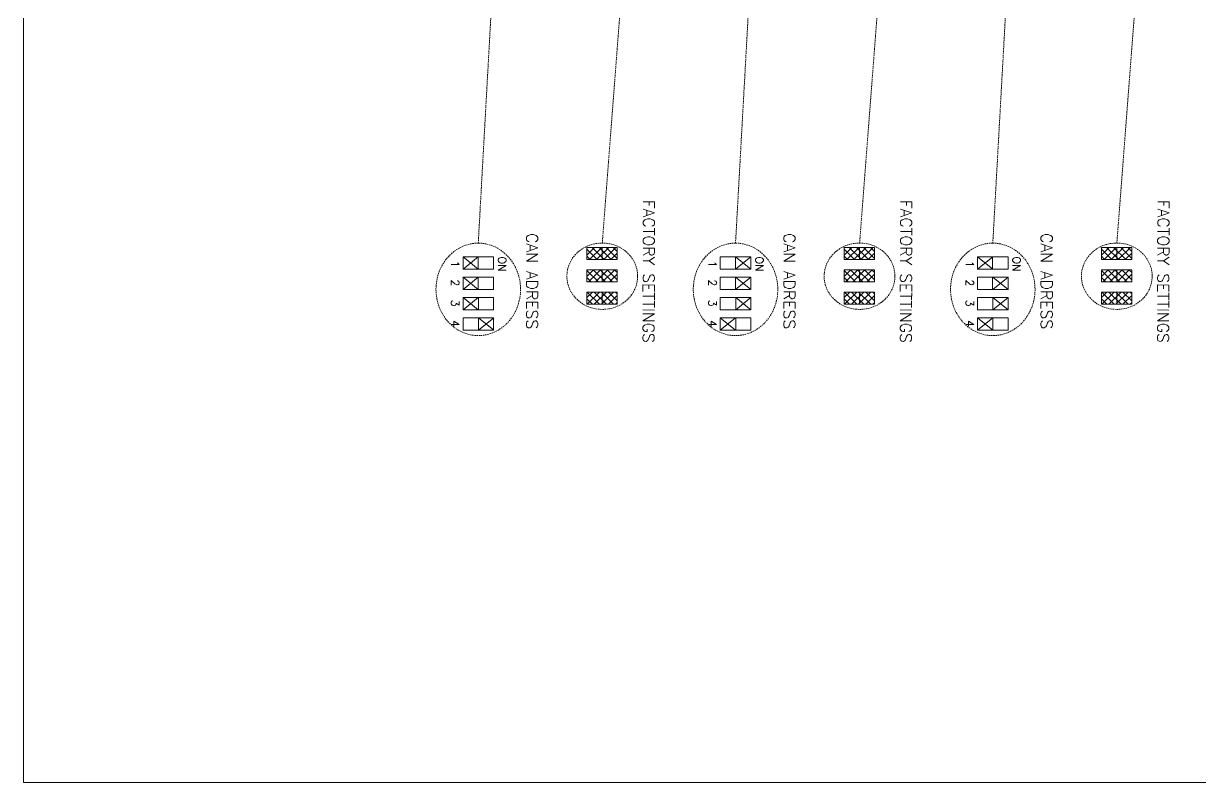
# Model space of a CAD drawing. Extents: x -2993 to 3661, y -4147 to -1441.
# Drawn here: x -293.1 to -87.2, y -3165.4 to -3032.6 of the extents above; entities that cross this region are included whole.
import ezdxf

# ---------------------------------------------------------------- set-up
doc = ezdxf.new("R2010")
doc.units = 0
doc.header["$LTSCALE"] = 0.1
doc.header["$MEASUREMENT"] = 0
doc.linetypes.add('DASHED', pattern=[19.05, 12.7, -6.35])
doc.layers.get('0').update_dxf_attribs({"linetype": 'CONTINUOUS'})
doc.layers.add('DIM', color=5, linetype='CONTINUOUS')
doc.styles.get("Standard").update_dxf_attribs({"font": 'simplex.shx'})

msp = doc.modelspace()

# ---------------------------------------------------------------- hatches: boundary and pattern name
at = {"lineweight": 13}
h = msp.add_hatch(dxfattribs=at)
h.set_pattern_fill('ANSI37', color=256, scale=7, angle=180, style=0)
h.set_pattern_definition([(225, (-830.6693, -3046.0231), (0.6187184, -0.6187184), []), (315, (-830.6693, -3046.0231), (0.6187184, 0.6187184), [])])
h.paths.add_polyline_path([(-189.2, -3081.74), (-189.2, -3079.6), (-191.83, -3079.6), (-191.83, -3081.74)])
h.paths.add_polyline_path([(-191.83, -3079.6), (-194.53, -3079.6), (-194.53, -3081.74), (-191.83, -3081.74)])
h.paths.add_polyline_path([(-194.53, -3075.69), (-194.53, -3077.83), (-191.83, -3077.83), (-191.83, -3075.69)])
h.paths.add_polyline_path([(-191.83, -3075.69), (-191.83, -3077.83), (-189.2, -3077.83), (-189.2, -3075.69)])
h.paths.add_polyline_path([(-191.83, -3071.78), (-191.83, -3073.91), (-189.2, -3073.91), (-189.2, -3071.78)])
h.paths.add_polyline_path([(-191.83, -3073.91), (-191.83, -3071.78), (-194.53, -3071.78), (-194.53, -3073.91)])
h = msp.add_hatch(dxfattribs=at)
h.set_pattern_fill('ANSI37', color=256, scale=7, angle=180, style=0)
h.set_pattern_definition([(225, (-785.6693, -3046.0231), (0.6187184, -0.6187184), []), (315, (-785.6693, -3046.0231), (0.6187184, 0.6187184), [])])
h.paths.add_polyline_path([(-144.2, -3081.74), (-144.2, -3079.6), (-146.83, -3079.6), (-146.83, -3081.74)])
h.paths.add_polyline_path([(-146.83, -3079.6), (-149.53, -3079.6), (-149.53, -3081.74), (-146.83, -3081.74)])
h.paths.add_polyline_path([(-149.53, -3075.69), (-149.53, -3077.83), (-146.83, -3077.83), (-146.83, -3075.69)])
h.paths.add_polyline_path([(-146.83, -3075.69), (-146.83, -3077.83), (-144.2, -3077.83), (-144.2, -3075.69)])
h.paths.add_polyline_path([(-146.83, -3071.78), (-146.83, -3073.91), (-144.2, -3073.91), (-144.2, -3071.78)])
h.paths.add_polyline_path([(-146.83, -3073.91), (-146.83, -3071.78), (-149.53, -3071.78), (-149.53, -3073.91)])
h = msp.add_hatch(dxfattribs=at)
h.set_pattern_fill('ANSI37', color=256, scale=7, angle=180, style=0)
h.set_pattern_definition([(225, (-740.6693, -3046.0231), (0.6187184, -0.6187184), []), (315, (-740.6693, -3046.0231), (0.6187184, 0.6187184), [])])
h.paths.add_polyline_path([(-99.2, -3081.74), (-99.2, -3079.6), (-101.83, -3079.6), (-101.83, -3081.74)])
h.paths.add_polyline_path([(-101.83, -3079.6), (-104.53, -3079.6), (-104.53, -3081.74), (-101.83, -3081.74)])
h.paths.add_polyline_path([(-104.53, -3075.69), (-104.53, -3077.83), (-101.83, -3077.83), (-101.83, -3075.69)])
h.paths.add_polyline_path([(-101.83, -3075.69), (-101.83, -3077.83), (-99.2, -3077.83), (-99.2, -3075.69)])
h.paths.add_polyline_path([(-101.83, -3071.78), (-101.83, -3073.91), (-99.2, -3073.91), (-99.2, -3071.78)])
h.paths.add_polyline_path([(-101.83, -3073.91), (-101.83, -3071.78), (-104.53, -3071.78), (-104.53, -3073.91)])

# ---------------------------------------------------------------- linework, layer by layer
at = {"linetype": 'DASHED', "lineweight": 13, "ltscale": 0.2}
for p, q in [((-213.52, -3071.04), (-207.83, -2968.58)), ((-168.52, -3071.04), (-162.83, -2968.58)), ((-123.52, -3071.04), (-117.83, -2968.58)), ((-191.82, -3071.02), (-187.95, -3020.57)), ((-146.82, -3071.02), (-142.95, -3020.57)), ((-101.82, -3071.02), (-97.95, -3020.57))]:
    msp.add_line(p, q, dxfattribs=at)
at = {"linetype": 'Continuous', "lineweight": 13}
for p, q in [((-216.19, -3073.45), (-210.85, -3073.45)), ((-216.19, -3075.58), (-216.19, -3073.45)), ((-213.55, -3075.58), (-213.55, -3073.45)), ((-210.85, -3073.45), (-210.85, -3075.58)), ((-194.53, -3071.78), (-189.2, -3071.78)), ((-194.53, -3073.91), (-194.53, -3071.78)), ((-191.83, -3071.78), (-191.83, -3073.91)), ((-189.2, -3071.78), (-189.2, -3073.91)), ((-171.19, -3073.45), (-165.85, -3073.45)), ((-171.19, -3075.58), (-171.19, -3073.45)), ((-168.55, -3075.58), (-168.55, -3073.45)), ((-165.85, -3073.45), (-165.85, -3075.58)), ((-149.53, -3071.78), (-144.2, -3071.78)), ((-149.53, -3073.91), (-149.53, -3071.78)), ((-146.83, -3071.78), (-146.83, -3073.91)), ((-144.2, -3071.78), (-144.2, -3073.91)), ((-126.19, -3073.45), (-120.85, -3073.45)), ((-126.19, -3075.58), (-126.19, -3073.45)), ((-123.55, -3075.58), (-123.55, -3073.45)), ((-120.85, -3073.45), (-120.85, -3075.58)), ((-104.53, -3071.78), (-99.2, -3071.78)), ((-104.53, -3073.91), (-104.53, -3071.78)), ((-101.83, -3071.78), (-101.83, -3073.91)), ((-99.2, -3071.78), (-99.2, -3073.91)), ((-210.85, -3075.58), (-216.19, -3075.58)), ((-189.2, -3073.91), (-194.53, -3073.91)), ((-165.85, -3075.58), (-171.19, -3075.58)), ((-144.2, -3073.91), (-149.53, -3073.91)), ((-120.85, -3075.58), (-126.19, -3075.58)), ((-99.2, -3073.91), (-104.53, -3073.91)), ((-216.19, -3077), (-210.85, -3077)), ((-216.19, -3079.14), (-216.19, -3077)), ((-213.55, -3079.14), (-213.55, -3077)), ((-210.85, -3077), (-210.85, -3079.14)), ((-194.53, -3075.69), (-189.2, -3075.69)), ((-194.53, -3077.83), (-194.53, -3075.69)), ((-191.83, -3075.69), (-191.83, -3077.83)), ((-189.2, -3075.69), (-189.2, -3077.83)), ((-171.19, -3077), (-165.85, -3077)), ((-171.19, -3079.14), (-171.19, -3077)), ((-168.55, -3079.14), (-168.55, -3077)), ((-165.85, -3077), (-165.85, -3079.14)), ((-149.53, -3075.69), (-144.2, -3075.69)), ((-149.53, -3077.83), (-149.53, -3075.69)), ((-146.83, -3075.69), (-146.83, -3077.83)), ((-144.2, -3075.69), (-144.2, -3077.83)), ((-126.19, -3077), (-120.85, -3077)), ((-126.19, -3079.14), (-126.19, -3077)), ((-123.55, -3079.14), (-123.55, -3077)), ((-120.85, -3077), (-120.85, -3079.14)), ((-104.53, -3075.69), (-99.2, -3075.69)), ((-104.53, -3077.83), (-104.53, -3075.69)), ((-101.83, -3075.69), (-101.83, -3077.83)), ((-99.2, -3075.69), (-99.2, -3077.83)), ((-210.85, -3079.14), (-216.19, -3079.14)), ((-189.2, -3077.83), (-194.53, -3077.83)), ((-194.53, -3079.6), (-189.2, -3079.6)), ((-194.53, -3081.74), (-194.53, -3079.6)), ((-191.83, -3079.6), (-191.83, -3081.74)), ((-189.2, -3079.6), (-189.2, -3081.74)), ((-165.85, -3079.14), (-171.19, -3079.14)), ((-144.2, -3077.83), (-149.53, -3077.83)), ((-149.53, -3079.6), (-144.2, -3079.6)), ((-149.53, -3081.74), (-149.53, -3079.6)), ((-146.83, -3079.6), (-146.83, -3081.74)), ((-144.2, -3079.6), (-144.2, -3081.74)), ((-120.85, -3079.14), (-126.19, -3079.14)), ((-99.2, -3077.83), (-104.53, -3077.83)), ((-104.53, -3079.6), (-99.2, -3079.6)), ((-104.53, -3081.74), (-104.53, -3079.6)), ((-101.83, -3079.6), (-101.83, -3081.74)), ((-99.2, -3079.6), (-99.2, -3081.74)), ((-216.19, -3080.56), (-216.19, -3082.69)), ((-210.85, -3080.56), (-216.19, -3080.56)), ((-213.49, -3082.69), (-213.49, -3080.56)), ((-210.85, -3082.69), (-210.85, -3080.56)), ((-189.2, -3081.74), (-194.53, -3081.74)), ((-171.19, -3080.56), (-171.19, -3082.69)), ((-165.85, -3080.56), (-171.19, -3080.56)), ((-168.49, -3082.69), (-168.49, -3080.56)), ((-165.85, -3082.69), (-165.85, -3080.56)), ((-144.2, -3081.74), (-149.53, -3081.74)), ((-126.19, -3080.56), (-126.19, -3082.69)), ((-120.85, -3080.56), (-126.19, -3080.56)), ((-123.49, -3082.69), (-123.49, -3080.56)), ((-120.85, -3082.69), (-120.85, -3080.56)), ((-99.2, -3081.74), (-104.53, -3081.74)), ((-216.19, -3082.69), (-210.85, -3082.69)), ((-171.19, -3082.69), (-165.85, -3082.69)), ((-126.19, -3082.69), (-120.85, -3082.69)), ((-210.85, -3084.12), (-216.19, -3084.12)), ((-216.19, -3084.12), (-216.19, -3086.25)), ((-213.49, -3086.25), (-213.49, -3084.12)), ((-210.85, -3086.25), (-210.85, -3084.12)), ((-165.85, -3084.12), (-171.19, -3084.12)), ((-171.19, -3084.12), (-171.19, -3086.25)), ((-168.49, -3086.25), (-168.49, -3084.12)), ((-165.85, -3086.25), (-165.85, -3084.12)), ((-120.85, -3084.12), (-126.19, -3084.12)), ((-126.19, -3084.12), (-126.19, -3086.25)), ((-123.49, -3086.25), (-123.49, -3084.12)), ((-120.85, -3086.25), (-120.85, -3084.12)), ((-216.19, -3086.25), (-210.85, -3086.25)), ((-171.19, -3086.25), (-165.85, -3086.25)), ((-126.19, -3086.25), (-120.85, -3086.25))]:
    msp.add_line(p, q, dxfattribs=at)
at = {"lineweight": 13}
for p, q in [((-213.52, -3075.58), (-216.19, -3073.45)), ((-216.19, -3075.58), (-213.52, -3073.45)), ((-165.85, -3075.58), (-168.52, -3073.45)), ((-168.52, -3073.45), (-168.52, -3075.58)), ((-168.52, -3075.58), (-165.85, -3073.45)), ((-123.52, -3075.58), (-126.19, -3073.45)), ((-126.19, -3075.58), (-123.52, -3073.45)), ((-216.19, -3077), (-213.55, -3079.14)), ((-216.19, -3079.14), (-213.55, -3077)), ((-168.55, -3077), (-165.85, -3079.14)), ((-168.52, -3079.14), (-165.85, -3077)), ((-120.85, -3079.14), (-123.52, -3077)), ((-123.52, -3079.14), (-120.85, -3077)), ((-213.55, -3079.14), (-216.19, -3079.14)), ((-165.85, -3079.14), (-168.52, -3079.14)), ((-213.52, -3082.69), (-216.19, -3080.56)), ((-216.19, -3082.69), (-213.52, -3080.56)), ((-165.85, -3080.56), (-168.49, -3082.69)), ((-165.85, -3082.69), (-168.49, -3080.56)), ((-120.85, -3082.69), (-123.49, -3080.56)), ((-123.49, -3080.56), (-123.49, -3082.69)), ((-123.49, -3082.69), (-120.85, -3080.56)), ((-168.49, -3082.69), (-165.85, -3082.69)), ((-210.82, -3086.25), (-213.49, -3084.12)), ((-213.49, -3086.25), (-210.82, -3084.12)), ((-168.52, -3086.25), (-171.19, -3084.12)), ((-171.19, -3084.12), (-171.19, -3086.25)), ((-171.19, -3086.25), (-168.52, -3084.12)), ((-123.52, -3086.25), (-126.19, -3084.12)), ((-126.19, -3084.12), (-126.19, -3086.25)), ((-126.19, -3086.25), (-123.52, -3084.12))]:
    msp.add_line(p, q, dxfattribs=at)
at = {"linetype": 'DASHED', "lineweight": 13, "ltscale": 0.2}
for centre, major_axis, ratio in [((-213.52, -3079.13), (0, 8.09), 0.914373), ((-191.83, -3076.83), (6.19, -0.01), 0.938062), ((-168.52, -3079.13), (0, 8.09), 0.914373), ((-146.83, -3076.83), (6.19, -0.01), 0.938062), ((-123.52, -3079.13), (0, 8.09), 0.914373), ((-101.83, -3076.83), (6.19, -0.01), 0.938062)]:
    msp.add_ellipse(centre, major_axis=major_axis, ratio=ratio, dxfattribs=at)
at = {"layer": 'DIM', "lineweight": 13}
msp.add_lwpolyline([(-293.06, -2680.14), (223.82, -2680.14), (223.82, -3165.4), (-293.06, -3165.4)], close=True, dxfattribs=at)

# ---------------------------------------------------------------- texts
at = {"lineweight": 13, "text_generation_flag": 6}
for s, rotation, p in [('FACTORY SETTINGS', 89.8594, (-184.67, -3063.45)), ('FACTORY SETTINGS', 89.8594, (-139.67, -3063.45)), ('FACTORY SETTINGS', 89.8594, (-94.67, -3063.45)), ('CAN ADRESS', 90, (-205.1, -3069.29)), ('CAN ADRESS', 90, (-160.1, -3069.29)), ('CAN ADRESS', 90, (-115.1, -3069.29))]:
    msp.add_text(s, height=2, rotation=rotation, dxfattribs=at).set_placement(p)
at = {"linetype": 'Continuous', "lineweight": 13}
for s, p in [('1', (-218.26, -3074.11)), ('ON', (-210.05, -3073.38)), ('1', (-173.26, -3074.11)), ('ON', (-165.05, -3073.38)), ('1', (-128.26, -3074.11)), ('ON', (-120.05, -3073.38)), ('2', (-218.26, -3077.39)), ('2', (-173.26, -3077.39)), ('2', (-128.26, -3077.39)), ('3', (-218.26, -3080.95)), ('3', (-173.26, -3080.95)), ('3', (-128.26, -3080.95)), ('4', (-218.26, -3084.5)), ('4', (-173.26, -3084.5)), ('4', (-128.26, -3084.5))]:
    msp.add_text(s, height=1.4, rotation=270, dxfattribs=at).set_placement(p)

doc.saveas('drawing.dxf')
